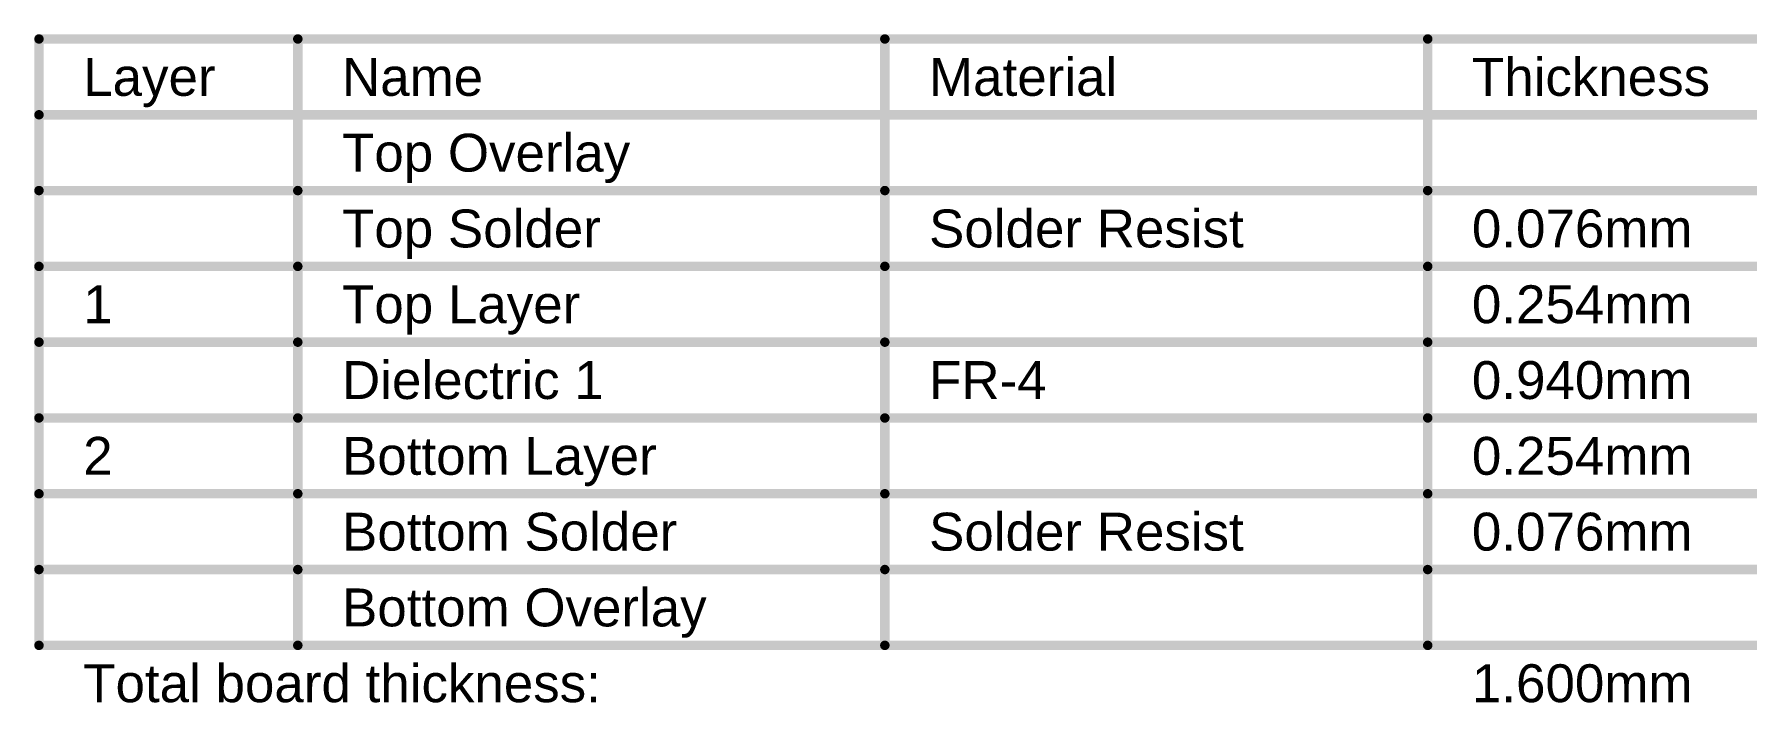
# Model space of a CAD drawing. Header units: millimetres. Extents: x -25 to 98, y -11 to 79.
# Drawn here: x -20 to 48.9, y 51.9 to 78.7 of the extents above; entities that cross this region are included whole.
import ezdxf

# ---------------------------------------------------------------- set-up
doc = ezdxf.new("R2010")
doc.units = ezdxf.units.MM
doc.layers.add('Mechanical3', color=76, linetype='Continuous')
doc.styles.add('Arial', font='', dxfattribs={"height": 0.2})
doc.styles.get('Arial').set_extended_font_data('Arial')

msp = doc.modelspace()

# ---------------------------------------------------------------- linework, layer by layer
at = {"layer": 'Mechanical3', "const_width": 0.381}
for points in [[(-19.769, 78.554), (95.516, 78.554)], [(-19.769, 54.17), (-19.769, 78.554)], [(-9.357, 54.17), (-9.357, 78.554)], [(14.258, 54.17), (14.258, 78.554)], [(36.096, 54.17), (36.096, 78.554)], [(-19.769, 75.506), (95.516, 75.506)], [(-19.769, 72.458), (-9.357, 72.458)], [(-9.357, 72.458), (14.258, 72.458)], [(14.258, 72.458), (36.096, 72.458)], [(36.096, 72.458), (52.602, 72.458)], [(-19.769, 69.41), (-9.357, 69.41)], [(-9.357, 69.41), (14.258, 69.41)], [(14.258, 69.41), (36.096, 69.41)], [(36.096, 69.41), (52.602, 69.41)], [(-19.769, 66.362), (-9.357, 66.362)], [(-9.357, 66.362), (14.258, 66.362)], [(14.258, 66.362), (36.096, 66.362)], [(36.096, 66.362), (52.602, 66.362)], [(-19.769, 63.314), (-9.357, 63.314)], [(-9.357, 63.314), (14.258, 63.314)], [(14.258, 63.314), (36.096, 63.314)], [(36.096, 63.314), (52.602, 63.314)], [(-19.769, 60.266), (-9.357, 60.266)], [(-9.357, 60.266), (14.258, 60.266)], [(14.258, 60.266), (36.096, 60.266)], [(36.096, 60.266), (52.602, 60.266)], [(-19.769, 57.218), (-9.357, 57.218)], [(-9.357, 57.218), (14.258, 57.218)], [(14.258, 57.218), (36.096, 57.218)], [(36.096, 57.218), (52.602, 57.218)], [(-19.769, 54.17), (-9.357, 54.17)], [(-9.357, 54.17), (14.258, 54.17)], [(14.258, 54.17), (36.096, 54.17)], [(36.096, 54.17), (52.602, 54.17)]]:
    msp.add_lwpolyline(points, dxfattribs=at)
at = {"layer": 'Mechanical3', "const_width": 0.191}
for points in [[(-19.864, 78.554, 1), (-19.674, 78.554, 1)], [(-19.864, 78.554, 1), (-19.674, 78.554, 1)], [(-9.453, 78.554, 1), (-9.262, 78.554, 1)], [(14.163, 78.554, 1), (14.353, 78.554, 1)], [(36.001, 78.554, 1), (36.191, 78.554, 1)], [(-19.864, 75.506, 1), (-19.674, 75.506, 1)], [(-19.864, 72.458, 1), (-19.674, 72.458, 1)], [(-9.453, 72.458, 1), (-9.262, 72.458, 1)], [(-9.453, 72.458, 1), (-9.262, 72.458, 1)], [(14.163, 72.458, 1), (14.353, 72.458, 1)], [(14.163, 72.458, 1), (14.353, 72.458, 1)], [(36.001, 72.458, 1), (36.191, 72.458, 1)], [(36.001, 72.458, 1), (36.191, 72.458, 1)], [(-19.864, 69.41, 1), (-19.674, 69.41, 1)], [(-9.453, 69.41, 1), (-9.262, 69.41, 1)], [(-9.453, 69.41, 1), (-9.262, 69.41, 1)], [(14.163, 69.41, 1), (14.353, 69.41, 1)], [(14.163, 69.41, 1), (14.353, 69.41, 1)], [(36.001, 69.41, 1), (36.191, 69.41, 1)], [(36.001, 69.41, 1), (36.191, 69.41, 1)], [(-19.864, 66.362, 1), (-19.674, 66.362, 1)], [(-9.453, 66.362, 1), (-9.262, 66.362, 1)], [(-9.453, 66.362, 1), (-9.262, 66.362, 1)], [(14.163, 66.362, 1), (14.353, 66.362, 1)], [(14.163, 66.362, 1), (14.353, 66.362, 1)], [(36.001, 66.362, 1), (36.191, 66.362, 1)], [(36.001, 66.362, 1), (36.191, 66.362, 1)], [(-19.864, 63.314, 1), (-19.674, 63.314, 1)], [(-9.453, 63.314, 1), (-9.262, 63.314, 1)], [(-9.453, 63.314, 1), (-9.262, 63.314, 1)], [(14.163, 63.314, 1), (14.353, 63.314, 1)], [(14.163, 63.314, 1), (14.353, 63.314, 1)], [(36.001, 63.314, 1), (36.191, 63.314, 1)], [(36.001, 63.314, 1), (36.191, 63.314, 1)], [(-19.864, 60.266, 1), (-19.674, 60.266, 1)], [(-9.453, 60.266, 1), (-9.262, 60.266, 1)], [(-9.453, 60.266, 1), (-9.262, 60.266, 1)], [(14.163, 60.266, 1), (14.353, 60.266, 1)], [(14.163, 60.266, 1), (14.353, 60.266, 1)], [(36.001, 60.266, 1), (36.191, 60.266, 1)], [(36.001, 60.266, 1), (36.191, 60.266, 1)], [(-19.864, 57.218, 1), (-19.674, 57.218, 1)], [(-9.453, 57.218, 1), (-9.262, 57.218, 1)], [(-9.453, 57.218, 1), (-9.262, 57.218, 1)], [(14.163, 57.218, 1), (14.353, 57.218, 1)], [(14.163, 57.218, 1), (14.353, 57.218, 1)], [(36.001, 57.218, 1), (36.191, 57.218, 1)], [(36.001, 57.218, 1), (36.191, 57.218, 1)], [(-19.864, 54.17, 1), (-19.674, 54.17, 1)], [(-19.864, 54.17, 1), (-19.674, 54.17, 1)], [(-9.453, 54.17, 1), (-9.262, 54.17, 1)], [(-9.453, 54.17, 1), (-9.262, 54.17, 1)], [(-9.453, 54.17, 1), (-9.262, 54.17, 1)], [(14.163, 54.17, 1), (14.353, 54.17, 1)], [(14.163, 54.17, 1), (14.353, 54.17, 1)], [(14.163, 54.17, 1), (14.353, 54.17, 1)], [(36.001, 54.17, 1), (36.191, 54.17, 1)], [(36.001, 54.17, 1), (36.191, 54.17, 1)], [(36.001, 54.17, 1), (36.191, 54.17, 1)]]:
    msp.add_lwpolyline(points, format="xyb", close=True, dxfattribs=at)

# ---------------------------------------------------------------- texts
at = {"layer": 'Mechanical3', "style": 'Arial'}
for s, p in [('Material', (16.036, 76.268)), ('Thickness', (37.874, 76.268)), ('Layer', (-17.991, 76.268)), ('Name', (-7.579, 76.268)), ('Top Overlay', (-7.579, 73.22)), ('Top Solder', (-7.579, 70.172)), ('Solder Resist', (16.036, 70.172)), ('0.076mm', (37.874, 70.172)), ('1', (-17.991, 67.124)), ('Top Layer', (-7.579, 67.124)), ('0.254mm', (37.874, 67.124)), ('Dielectric 1', (-7.579, 64.076)), ('FR-4', (16.036, 64.076)), ('0.940mm', (37.874, 64.076)), ('2', (-17.991, 61.028)), ('Bottom Layer', (-7.579, 61.028)), ('0.254mm', (37.874, 61.028)), ('Bottom Solder', (-7.579, 57.98)), ('Solder Resist', (16.036, 57.98)), ('0.076mm', (37.874, 57.98)), ('Bottom Overlay', (-7.579, 54.932)), ('Total board thickness:', (-17.991, 51.884)), ('1.600mm', (37.874, 51.884))]:
    msp.add_text(s, height=1.524, dxfattribs=at).set_placement(p)

doc.saveas('drawing.dxf')
